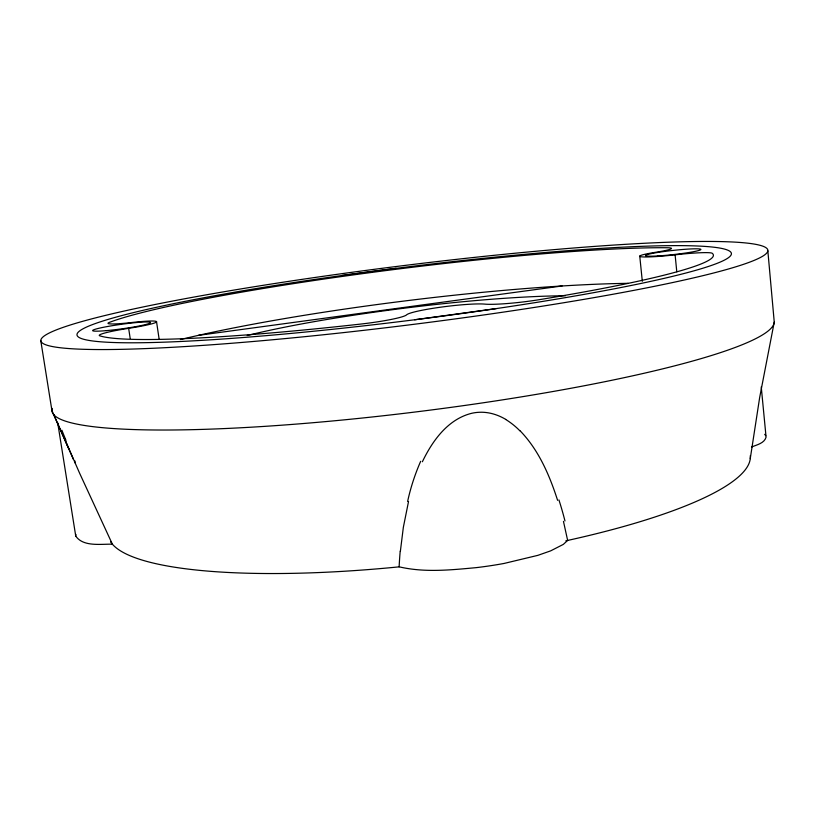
<?xml version="1.0" encoding="UTF-8"?>
<svg xmlns="http://www.w3.org/2000/svg" width="815" height="815" viewBox="0 0 815 815"><rect width="100%" height="100%" fill="white"/><g stroke="black" fill="none" stroke-linecap="round" stroke-linejoin="round"><path stroke-width="1.22" d="M400.379 551.215L403.344 527.336L408.539 501.48M750.258 458.631L759.672 397.465L774.25 322.098L767.842 250.867A366.353 29.778 -7.1 0 0 226.152 291.393A366.353 29.778 -7.1 0 0 218.929 344.246A366.353 29.778 -7.1 0 0 767.842 250.867M422.374 461.759C432.429 440.793 447.863 419.216 471.64 413.307A38.407 32.834 -23.2 0 1 479.566 412.268C488.755 411.881 497.873 414.692 505.728 419.379M751.573 447.017C756.727 444.817 764.429 443.319 766.08 437.135L761.251 386.952M198.402 335.352L562.055 285.973M414.631 319.765L496.254 308.6M342.096 275.501L396.151 268.339M519.929 430.626C538.644 449.86 549.493 475.135 557.603 500.339M764.704 434.314L765.723 435.689M64.497 438.623L79.615 473.22L112.378 544.175C100.194 544.002 83.161 546.906 75.744 536.087L57.692 422.71M68.755 448.719L51.936 410.587L40.75 340.476M53.739 414.672L73.442 459.456M563.46 521.366L567.648 540.427L563.318 544.4L550.675 550.859L537.869 555.351L504.159 563.43A107.631 26.518 -6.7 0 1 476.215 567.637C450.756 569.991 424.432 572.762 399.228 566.843A323.524 67.777 -7.1 0 1 110.575 541.761M74.888 460.903L75.214 463.012M128.658 328.343A36.787 3.016 -7.9 0 0 99.878 335.851A311.687 25.143 -7.1 0 0 360.281 324.115A41.157 3.943 -7.2 0 0 406.644 314.794A41.443 3.994 -7 0 1 441.037 307.133A41.443 3.994 -7 0 1 484.894 304.127A40.76 3.841 -6.7 0 0 539.734 299.604A311.687 25.143 -7.1 0 0 712.249 253.312A35.269 2.761 -6.3 0 0 675.115 254.84A33.741 2.537 -6.3 0 1 641.232 256.786A33.741 2.537 -6.3 0 1 655.932 252.232A32.325 2.353 -6.5 0 0 666.925 247.74A311.687 25.143 -7.1 0 0 366.21 273.157A311.687 25.143 -7.1 0 0 109.485 322.343A33.71 2.537 -7.8 0 0 131.816 322.506A35.3 2.761 -7.9 0 1 156.541 321.884A35.3 2.761 -7.9 0 1 128.658 328.343L130.176 338.398M156.562 321.833L159.108 339.009M639.755 256.134L642.312 281.287M675.115 254.84L676.786 271.803M399.126 566.853A577.967 471.549 -22.3 0 1 400.196 551.225M750.279 455.717A323.524 67.777 -7.1 0 1 565.855 540.824M75.744 536.087A92.849 18.888 -9.2 0 1 75.938 534.436M774.25 322.098A363.918 45.905 -7.1 0 1 404.719 413.276A363.918 45.905 -7.1 0 1 52.201 408.437M180.37 339.56A310.515 33.028 -7.1 0 1 628.1 283.325M247.21 335.515A213.408 22.463 -7.1 0 1 565.447 295.764M65.984 440.365A74.44 9.403 63.5 0 1 61.889 430.208M407.632 501.419A245.936 209.129 -21.5 0 1 420.662 461.3M505.677 419.45A91.83 78.189 -21.9 0 1 519.797 430.728M558.927 499.921A500.532 413.307 -16 0 1 564.968 520.958M230.798 338.449A329.78 26.671 -7.1 0 0 731.218 254.667A329.78 26.671 -7.1 0 0 250.429 289.508A329.78 26.671 -7.1 0 0 230.798 338.449M658.092 255.92A27.842 2.088 -6.3 0 0 700.859 249.553A27.842 2.088 -6.3 0 0 660.751 251.988A27.842 2.088 -6.3 0 0 658.092 255.92M106.398 330.625A29.116 2.272 -7.9 0 0 150.48 322.648A29.116 2.272 -7.9 0 0 108.079 326.407A29.116 2.272 -7.9 0 0 106.398 330.625"/></g></svg>
